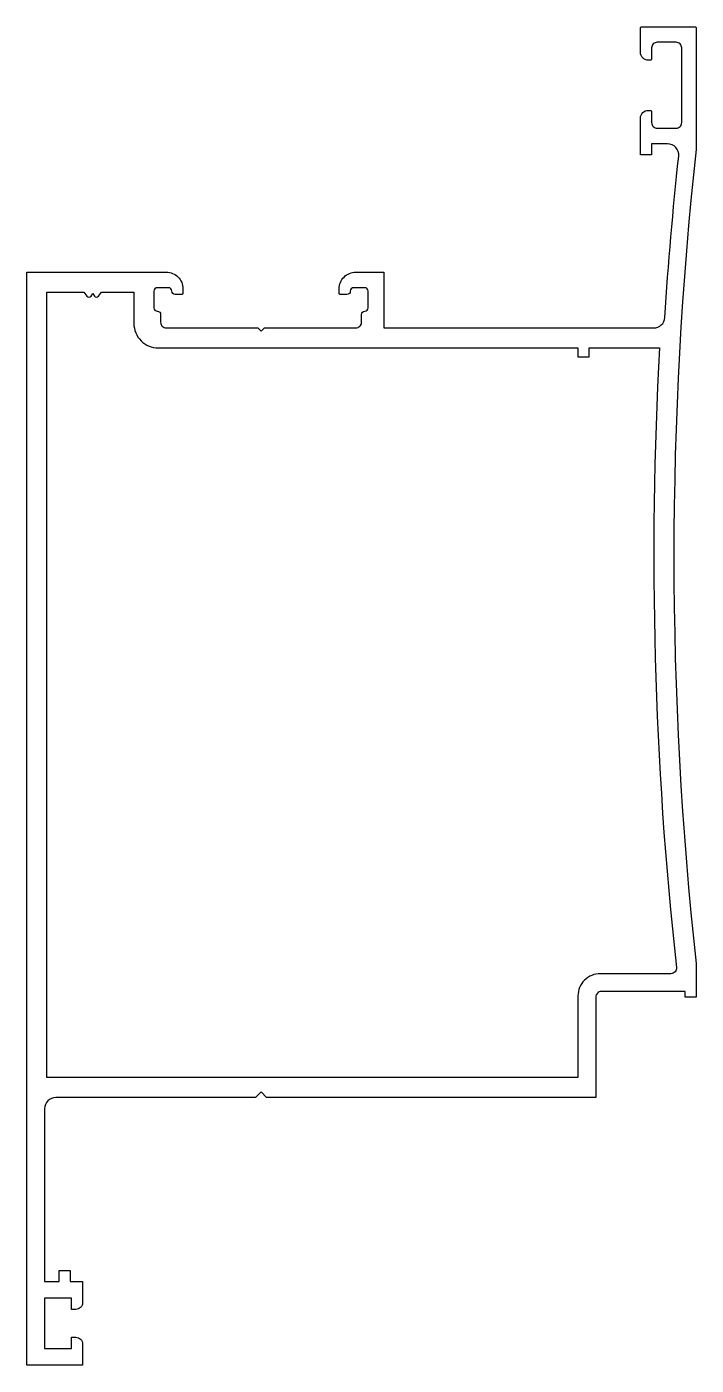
# Model space of a CAD drawing. Extents: x 1078 to 1138, y -254 to -134.
import ezdxf

# ---------------------------------------------------------------- set-up
doc = ezdxf.new("R2010")
doc.units = 0
doc.header["$LTSCALE"] = 15
doc.layers.get('0').update_dxf_attribs({"linetype": 'CONTINUOUS'})

msp = doc.modelspace()

# ---------------------------------------------------------------- linework, layer by layer
at = {"color": 0}
for points in [[(1081.14, -245.45), (1082.14, -245.45), (1082.14, -246.45), (1083.24, -246.45), (1083.24, -248.35, -0.414214), (1082.64, -248.95), (1082.24, -248.95), (1082.24, -247.95), (1079.84, -247.95), (1079.84, -252.45), (1082.24, -252.45), (1082.24, -251.45), (1082.64, -251.45, -0.414214), (1083.24, -252.05), (1083.24, -253.95), (1078.24, -253.95), (1078.24, -155.95), (1090.74, -155.95, -0.414214), (1092.24, -157.45), (1092.24, -157.85, -0.414214), (1092.14, -157.95), (1091.54, -157.95, -0.414214), (1091.24, -157.65, 0.414214), (1090.94, -157.35), (1089.94, -157.35, 0.414214), (1089.64, -157.65), (1089.64, -159.15, 0.414214), (1089.94, -159.45, -0.414214), (1090.24, -159.75), (1090.24, -160.45, 0.414214), (1090.74, -160.95), (1098.94, -160.95), (1099.24, -161.25), (1099.54, -160.95), (1107.74, -160.95, 0.414214), (1108.24, -160.45), (1108.24, -159.75, -0.414214), (1108.54, -159.45, 0.414214), (1108.84, -159.15), (1108.84, -157.65, 0.414214), (1108.54, -157.35), (1107.54, -157.35, 0.414214), (1107.24, -157.65, -0.414214), (1106.94, -157.95), (1106.34, -157.95, -0.414214), (1106.24, -157.85), (1106.24, -157.45, -0.414214), (1107.74, -155.95), (1110.24, -155.95), (1110.24, -160.95), (1134.43, -160.95, 0.395612), (1135.43, -160.02, -0.010811), (1136.67, -145.56, 0.445963), (1135.67, -144.45), (1134.24, -144.45), (1134.24, -145.45), (1133.24, -145.45), (1133.24, -142.15, -0.414214), (1133.94, -141.45), (1134.14, -141.45, -0.414214), (1134.24, -141.55), (1134.24, -142.55, 0.414214), (1134.74, -143.05), (1136.44, -143.05, 0.414214), (1136.94, -142.55), (1136.94, -135.85, 0.414214), (1136.44, -135.35), (1134.74, -135.35, 0.414214), (1134.24, -135.85), (1134.24, -136.85, -0.414214), (1134.14, -136.95), (1133.94, -136.95, -0.414214), (1133.24, -136.25), (1133.24, -134.05, -0.414214), (1133.34, -133.95), (1138.14, -133.95, -0.414214), (1138.24, -134.05), (1138.24, -144.95, 0.054795), (1138.24, -217.95), (1138.24, -220.95), (1137.24, -220.95), (1137.24, -220.45), (1129.74, -220.45, 0.414214), (1129.24, -220.95), (1129.24, -229.95), (1099.74, -229.95), (1099.24, -229.45), (1098.74, -229.95), (1080.84, -229.95, 0.414214), (1079.84, -230.95), (1079.84, -246.45), (1081.14, -246.45)], [(1129.64, -218.85, 0.414214), (1127.64, -220.85), (1127.64, -228.15), (1080.04, -228.15), (1080.04, -157.75), (1083.36, -157.75), (1083.63, -158.11, 0.524993), (1084, -158.1), (1084.15, -157.87), (1084.3, -158.1, 0.524993), (1084.67, -158.11), (1084.94, -157.75), (1087.84, -157.75), (1087.84, -160.55, 0.414214), (1090.04, -162.75), (1127.64, -162.75), (1127.64, -163.55), (1128.64, -163.55), (1128.64, -162.75), (1134.96, -162.75, 0.041431), (1136.47, -218.3, -0.446789), (1135.97, -218.85)]]:
    msp.add_lwpolyline(points, format="xyb", close=True, dxfattribs=at)

doc.saveas('drawing.dxf')
